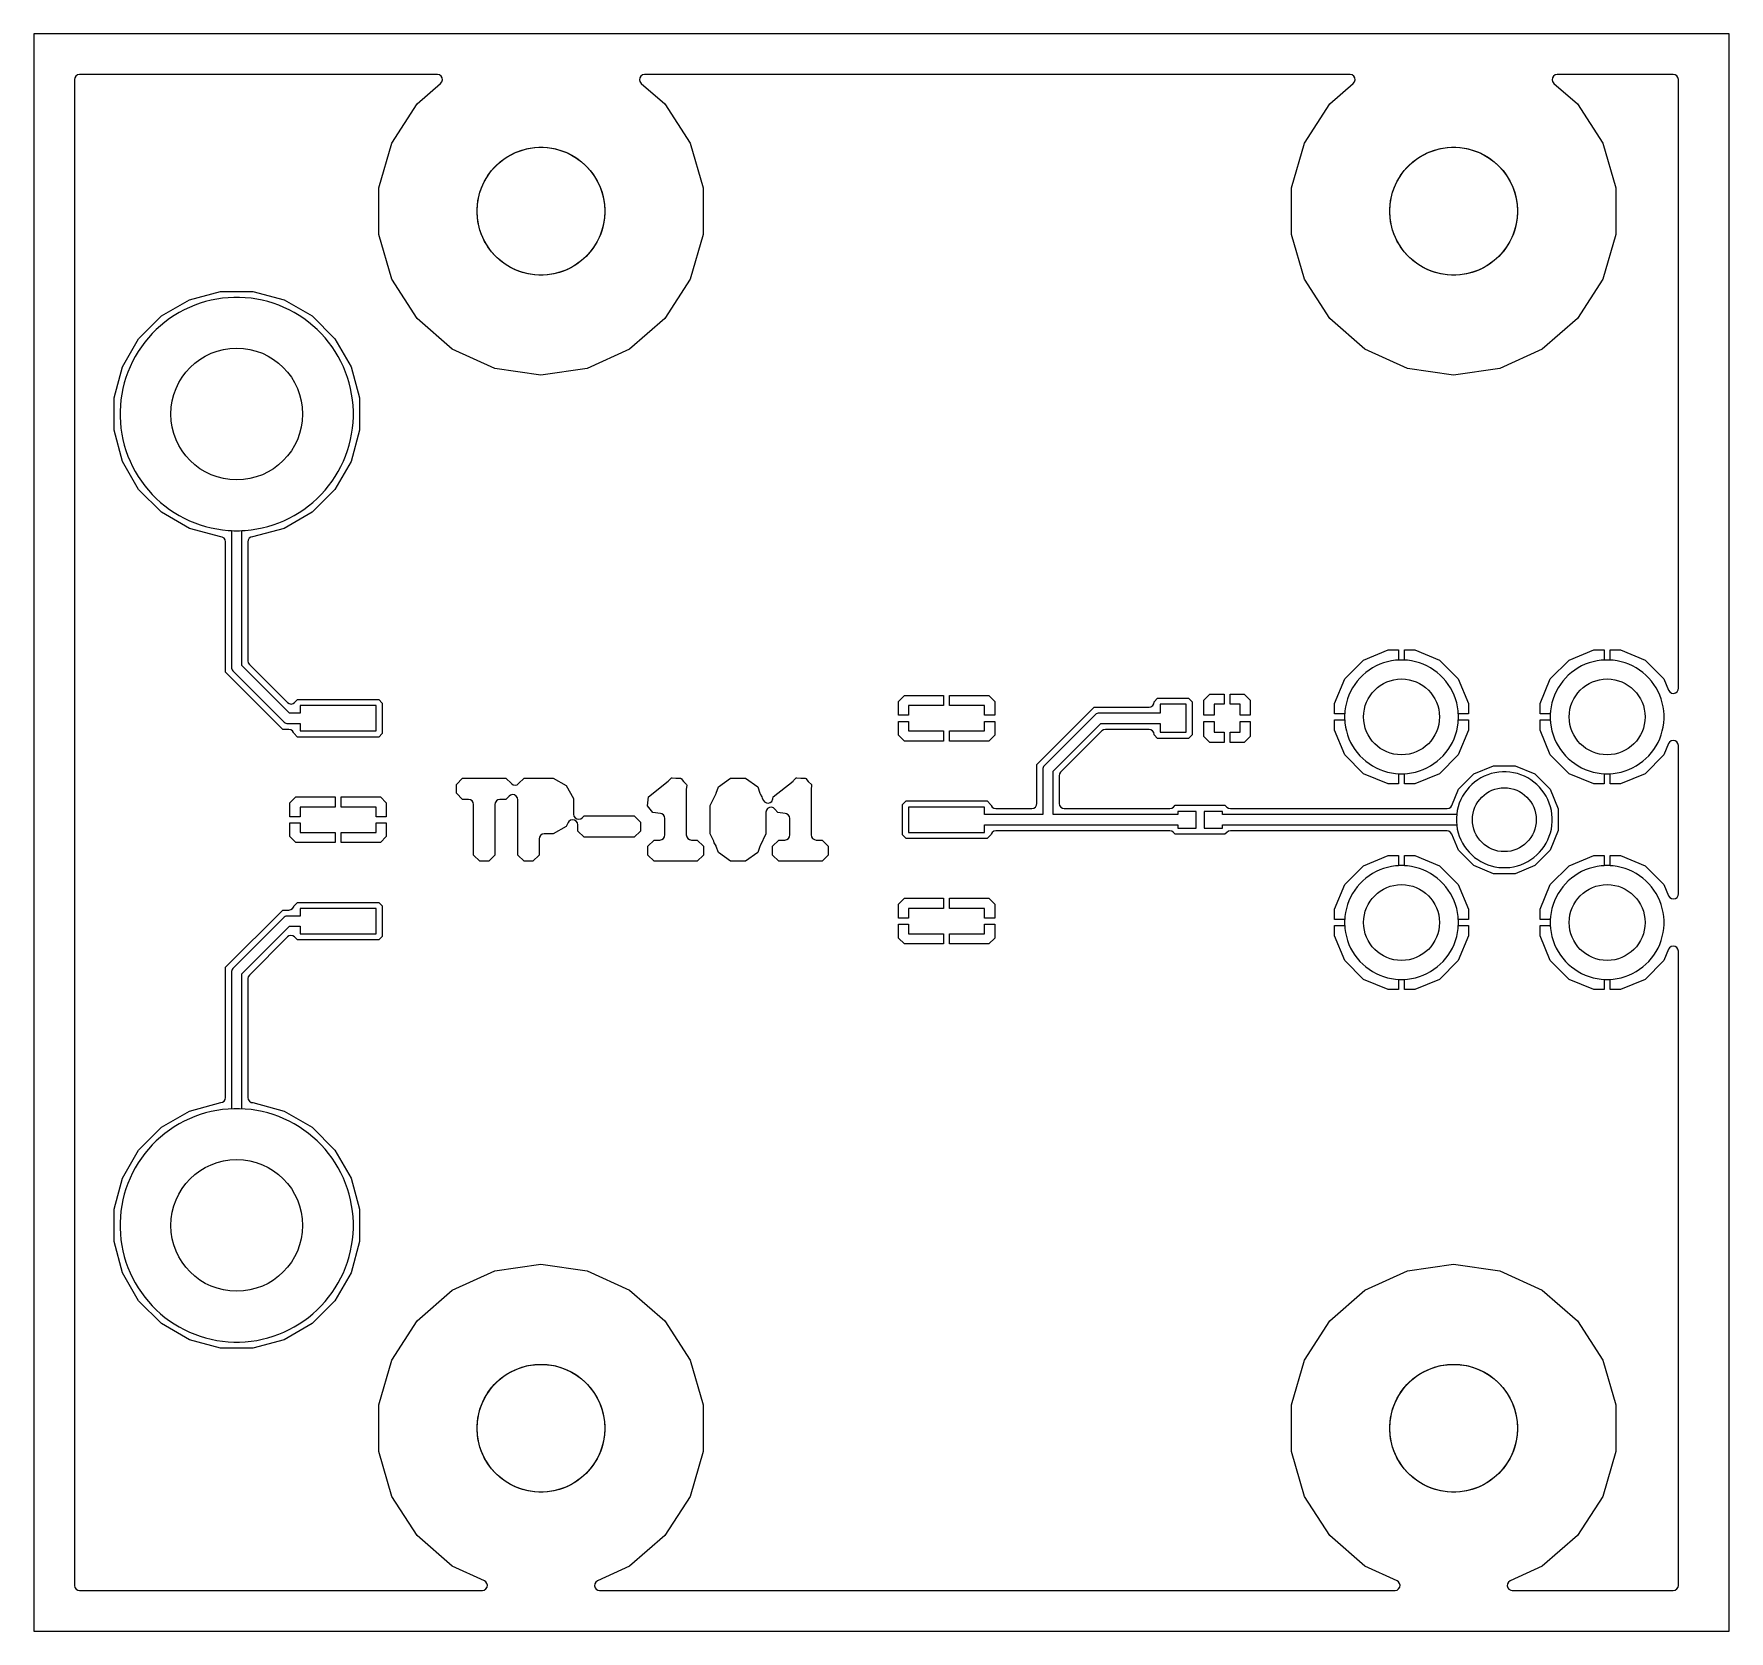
# Model space of a CAD drawing. Header units: millimetres. Extents: x 0 to 42.5, y 0 to 40.
import ezdxf

# ---------------------------------------------------------------- set-up
doc = ezdxf.new("R2010")
doc.units = ezdxf.units.MM

msp = doc.modelspace()

# ---------------------------------------------------------------- linework, layer by layer
at = {"layer": '16_copper'}
for points in [[(5.295, 27.566), (5.438, 27.58), (5.58, 27.601), (5.72, 27.629), (5.859, 27.664), (5.997, 27.706), (6.132, 27.754), (6.264, 27.809), (6.394, 27.87), (6.52, 27.938), (6.643, 28.011), (6.762, 28.091), (6.878, 28.177), (6.988, 28.268), (7.095, 28.364), (7.196, 28.465), (7.292, 28.572), (7.383, 28.682), (7.469, 28.798), (7.549, 28.917), (7.622, 29.04), (7.69, 29.166), (7.751, 29.296), (7.806, 29.428), (7.854, 29.563), (7.896, 29.701), (7.931, 29.84), (7.959, 29.98), (7.98, 30.122), (7.994, 30.265), (8.001, 30.408), (8.001, 30.552), (7.994, 30.695), (7.98, 30.838), (7.959, 30.98), (7.931, 31.12), (7.896, 31.259), (7.854, 31.397), (7.806, 31.532), (7.751, 31.664), (7.69, 31.794), (7.622, 31.92), (7.549, 32.043), (7.469, 32.162), (7.383, 32.278), (7.292, 32.388), (7.196, 32.495), (7.095, 32.596), (6.988, 32.692), (6.878, 32.783), (6.762, 32.869), (6.643, 32.949), (6.52, 33.022), (6.394, 33.09), (6.264, 33.151), (6.132, 33.206), (5.997, 33.254), (5.859, 33.296), (5.72, 33.331), (5.58, 33.359), (5.438, 33.38), (5.295, 33.394), (5.152, 33.401), (5.008, 33.401), (4.865, 33.394), (4.722, 33.38), (4.58, 33.359), (4.44, 33.331), (4.301, 33.296), (4.163, 33.254), (4.028, 33.206), (3.896, 33.151), (3.766, 33.09), (3.64, 33.022), (3.517, 32.949), (3.398, 32.869), (3.282, 32.783), (3.172, 32.692), (3.065, 32.596), (2.964, 32.495), (2.868, 32.388), (2.777, 32.278), (2.691, 32.162), (2.611, 32.043), (2.538, 31.92), (2.47, 31.794), (2.409, 31.664), (2.354, 31.532), (2.306, 31.397), (2.264, 31.259), (2.229, 31.12), (2.201, 30.98), (2.18, 30.838), (2.166, 30.695), (2.159, 30.552), (2.159, 30.408), (2.166, 30.265), (2.18, 30.122), (2.201, 29.98), (2.229, 29.84), (2.264, 29.701), (2.306, 29.563), (2.354, 29.428), (2.409, 29.296), (2.47, 29.166), (2.538, 29.04), (2.611, 28.917), (2.691, 28.798), (2.777, 28.682), (2.868, 28.572), (2.964, 28.465), (3.065, 28.364), (3.172, 28.268), (3.282, 28.177), (3.398, 28.091), (3.517, 28.011), (3.64, 27.938), (3.766, 27.87), (3.896, 27.809), (4.028, 27.754), (4.163, 27.706), (4.301, 27.664), (4.44, 27.629), (4.58, 27.601), (4.722, 27.58), (4.865, 27.566), (5.008, 27.559), (5.152, 27.559)], [(34.407, 21.477), (34.508, 21.492), (34.608, 21.513), (34.705, 21.542), (34.801, 21.578), (34.893, 21.62), (34.983, 21.669), (35.068, 21.724), (35.15, 21.785), (35.227, 21.851), (35.299, 21.923), (35.365, 22), (35.426, 22.082), (35.481, 22.167), (35.53, 22.257), (35.572, 22.349), (35.608, 22.445), (35.637, 22.542), (35.658, 22.642), (35.673, 22.743), (35.68, 22.844), (35.68, 22.946), (35.673, 23.047), (35.658, 23.148), (35.637, 23.248), (35.608, 23.345), (35.572, 23.441), (35.53, 23.533), (35.481, 23.623), (35.426, 23.708), (35.365, 23.79), (35.299, 23.867), (35.227, 23.939), (35.15, 24.005), (35.068, 24.066), (34.983, 24.121), (34.893, 24.17), (34.801, 24.212), (34.705, 24.248), (34.608, 24.277), (34.508, 24.298), (34.407, 24.313), (34.306, 24.32), (34.204, 24.32), (34.103, 24.313), (34.002, 24.298), (33.902, 24.277), (33.805, 24.248), (33.709, 24.212), (33.617, 24.17), (33.527, 24.121), (33.442, 24.066), (33.36, 24.005), (33.283, 23.939), (33.211, 23.867), (33.145, 23.79), (33.084, 23.708), (33.029, 23.623), (32.98, 23.533), (32.938, 23.441), (32.902, 23.345), (32.873, 23.248), (32.852, 23.148), (32.837, 23.047), (32.83, 22.946), (32.83, 22.844), (32.837, 22.743), (32.852, 22.642), (32.873, 22.542), (32.902, 22.445), (32.938, 22.349), (32.98, 22.257), (33.029, 22.167), (33.084, 22.082), (33.145, 22), (33.211, 21.923), (33.283, 21.851), (33.36, 21.785), (33.442, 21.724), (33.527, 21.669), (33.617, 21.62), (33.709, 21.578), (33.805, 21.542), (33.902, 21.513), (34.002, 21.492), (34.103, 21.477), (34.204, 21.47), (34.306, 21.47)], [(39.557, 21.477), (39.658, 21.492), (39.758, 21.513), (39.855, 21.542), (39.951, 21.578), (40.043, 21.62), (40.133, 21.669), (40.218, 21.724), (40.3, 21.785), (40.377, 21.851), (40.449, 21.923), (40.515, 22), (40.576, 22.082), (40.631, 22.167), (40.68, 22.257), (40.722, 22.349), (40.758, 22.445), (40.787, 22.542), (40.808, 22.642), (40.823, 22.743), (40.83, 22.844), (40.83, 22.946), (40.823, 23.047), (40.808, 23.148), (40.787, 23.248), (40.758, 23.345), (40.722, 23.441), (40.68, 23.533), (40.631, 23.623), (40.576, 23.708), (40.515, 23.79), (40.449, 23.867), (40.377, 23.939), (40.3, 24.005), (40.218, 24.066), (40.133, 24.121), (40.043, 24.17), (39.951, 24.212), (39.855, 24.248), (39.758, 24.277), (39.658, 24.298), (39.557, 24.313), (39.456, 24.32), (39.354, 24.32), (39.253, 24.313), (39.152, 24.298), (39.052, 24.277), (38.955, 24.248), (38.859, 24.212), (38.767, 24.17), (38.677, 24.121), (38.592, 24.066), (38.51, 24.005), (38.433, 23.939), (38.361, 23.867), (38.295, 23.79), (38.234, 23.708), (38.179, 23.623), (38.13, 23.533), (38.088, 23.441), (38.052, 23.345), (38.023, 23.248), (38.002, 23.148), (37.987, 23.047), (37.98, 22.946), (37.98, 22.844), (37.987, 22.743), (38.002, 22.642), (38.023, 22.542), (38.052, 22.445), (38.088, 22.349), (38.13, 22.257), (38.179, 22.167), (38.234, 22.082), (38.295, 22), (38.361, 21.923), (38.433, 21.851), (38.51, 21.785), (38.592, 21.724), (38.677, 21.669), (38.767, 21.62), (38.859, 21.578), (38.955, 21.542), (39.052, 21.513), (39.152, 21.492), (39.253, 21.477), (39.354, 21.47), (39.456, 21.47)], [(36.971, 19.127), (37.064, 19.142), (37.156, 19.164), (37.246, 19.193), (37.333, 19.229), (37.417, 19.272), (37.497, 19.321), (37.573, 19.377), (37.645, 19.438), (37.712, 19.505), (37.773, 19.577), (37.829, 19.653), (37.878, 19.733), (37.921, 19.817), (37.957, 19.904), (37.986, 19.994), (38.008, 20.086), (38.023, 20.179), (38.03, 20.273), (38.03, 20.367), (38.023, 20.461), (38.008, 20.554), (37.986, 20.646), (37.957, 20.736), (37.921, 20.823), (37.878, 20.907), (37.829, 20.987), (37.773, 21.063), (37.712, 21.135), (37.645, 21.202), (37.573, 21.263), (37.497, 21.319), (37.417, 21.368), (37.333, 21.411), (37.246, 21.447), (37.156, 21.476), (37.064, 21.498), (36.971, 21.513), (36.877, 21.52), (36.783, 21.52), (36.689, 21.513), (36.596, 21.498), (36.504, 21.476), (36.414, 21.447), (36.327, 21.411), (36.243, 21.368), (36.163, 21.319), (36.087, 21.263), (36.015, 21.202), (35.948, 21.135), (35.887, 21.063), (35.831, 20.987), (35.782, 20.907), (35.739, 20.823), (35.703, 20.736), (35.674, 20.646), (35.652, 20.554), (35.637, 20.461), (35.63, 20.367), (35.63, 20.273), (35.637, 20.179), (35.652, 20.086), (35.674, 19.994), (35.703, 19.904), (35.739, 19.817), (35.782, 19.733), (35.831, 19.653), (35.887, 19.577), (35.948, 19.505), (36.015, 19.438), (36.087, 19.377), (36.163, 19.321), (36.243, 19.272), (36.327, 19.229), (36.414, 19.193), (36.504, 19.164), (36.596, 19.142), (36.689, 19.127), (36.783, 19.12), (36.877, 19.12)], [(34.407, 16.327), (34.508, 16.342), (34.608, 16.363), (34.705, 16.392), (34.801, 16.428), (34.893, 16.47), (34.983, 16.519), (35.068, 16.574), (35.15, 16.635), (35.227, 16.701), (35.299, 16.773), (35.365, 16.85), (35.426, 16.932), (35.481, 17.017), (35.53, 17.107), (35.572, 17.199), (35.608, 17.295), (35.637, 17.392), (35.658, 17.492), (35.673, 17.593), (35.68, 17.694), (35.68, 17.796), (35.673, 17.897), (35.658, 17.998), (35.637, 18.098), (35.608, 18.195), (35.572, 18.291), (35.53, 18.383), (35.481, 18.473), (35.426, 18.558), (35.365, 18.64), (35.299, 18.717), (35.227, 18.789), (35.15, 18.855), (35.068, 18.916), (34.983, 18.971), (34.893, 19.02), (34.801, 19.062), (34.705, 19.098), (34.608, 19.127), (34.508, 19.148), (34.407, 19.163), (34.306, 19.17), (34.204, 19.17), (34.103, 19.163), (34.002, 19.148), (33.902, 19.127), (33.805, 19.098), (33.709, 19.062), (33.617, 19.02), (33.527, 18.971), (33.442, 18.916), (33.36, 18.855), (33.283, 18.789), (33.211, 18.717), (33.145, 18.64), (33.084, 18.558), (33.029, 18.473), (32.98, 18.383), (32.938, 18.291), (32.902, 18.195), (32.873, 18.098), (32.852, 17.998), (32.837, 17.897), (32.83, 17.796), (32.83, 17.694), (32.837, 17.593), (32.852, 17.492), (32.873, 17.392), (32.902, 17.295), (32.938, 17.199), (32.98, 17.107), (33.029, 17.017), (33.084, 16.932), (33.145, 16.85), (33.211, 16.773), (33.283, 16.701), (33.36, 16.635), (33.442, 16.574), (33.527, 16.519), (33.617, 16.47), (33.709, 16.428), (33.805, 16.392), (33.902, 16.363), (34.002, 16.342), (34.103, 16.327), (34.204, 16.32), (34.306, 16.32)], [(39.557, 16.327), (39.658, 16.342), (39.758, 16.363), (39.855, 16.392), (39.951, 16.428), (40.043, 16.47), (40.133, 16.519), (40.218, 16.574), (40.3, 16.635), (40.377, 16.701), (40.449, 16.773), (40.515, 16.85), (40.576, 16.932), (40.631, 17.017), (40.68, 17.107), (40.722, 17.199), (40.758, 17.295), (40.787, 17.392), (40.808, 17.492), (40.823, 17.593), (40.83, 17.694), (40.83, 17.796), (40.823, 17.897), (40.808, 17.998), (40.787, 18.098), (40.758, 18.195), (40.722, 18.291), (40.68, 18.383), (40.631, 18.473), (40.576, 18.558), (40.515, 18.64), (40.449, 18.717), (40.377, 18.789), (40.3, 18.855), (40.218, 18.916), (40.133, 18.971), (40.043, 19.02), (39.951, 19.062), (39.855, 19.098), (39.758, 19.127), (39.658, 19.148), (39.557, 19.163), (39.456, 19.17), (39.354, 19.17), (39.253, 19.163), (39.152, 19.148), (39.052, 19.127), (38.955, 19.098), (38.859, 19.062), (38.767, 19.02), (38.677, 18.971), (38.592, 18.916), (38.51, 18.855), (38.433, 18.789), (38.361, 18.717), (38.295, 18.64), (38.234, 18.558), (38.179, 18.473), (38.13, 18.383), (38.088, 18.291), (38.052, 18.195), (38.023, 18.098), (38.002, 17.998), (37.987, 17.897), (37.98, 17.796), (37.98, 17.694), (37.987, 17.593), (38.002, 17.492), (38.023, 17.392), (38.052, 17.295), (38.088, 17.199), (38.13, 17.107), (38.179, 17.017), (38.234, 16.932), (38.295, 16.85), (38.361, 16.773), (38.433, 16.701), (38.51, 16.635), (38.592, 16.574), (38.677, 16.519), (38.767, 16.47), (38.859, 16.428), (38.955, 16.392), (39.052, 16.363), (39.152, 16.342), (39.253, 16.327), (39.354, 16.32), (39.456, 16.32)], [(5.295, 7.246), (5.438, 7.26), (5.58, 7.281), (5.72, 7.309), (5.859, 7.344), (5.997, 7.386), (6.132, 7.434), (6.264, 7.489), (6.394, 7.55), (6.52, 7.618), (6.643, 7.691), (6.762, 7.771), (6.878, 7.857), (6.988, 7.948), (7.095, 8.044), (7.196, 8.145), (7.292, 8.252), (7.383, 8.362), (7.469, 8.478), (7.549, 8.597), (7.622, 8.72), (7.69, 8.846), (7.751, 8.976), (7.806, 9.108), (7.854, 9.243), (7.896, 9.381), (7.931, 9.52), (7.959, 9.66), (7.98, 9.802), (7.994, 9.945), (8.001, 10.088), (8.001, 10.232), (7.994, 10.375), (7.98, 10.518), (7.959, 10.66), (7.931, 10.8), (7.896, 10.939), (7.854, 11.077), (7.806, 11.212), (7.751, 11.344), (7.69, 11.474), (7.622, 11.6), (7.549, 11.723), (7.469, 11.842), (7.383, 11.958), (7.292, 12.068), (7.196, 12.175), (7.095, 12.276), (6.988, 12.372), (6.878, 12.463), (6.762, 12.549), (6.643, 12.629), (6.52, 12.702), (6.394, 12.77), (6.264, 12.831), (6.132, 12.886), (5.997, 12.934), (5.859, 12.976), (5.72, 13.011), (5.58, 13.039), (5.438, 13.06), (5.295, 13.074), (5.152, 13.081), (5.008, 13.081), (4.865, 13.074), (4.722, 13.06), (4.58, 13.039), (4.44, 13.011), (4.301, 12.976), (4.163, 12.934), (4.028, 12.886), (3.896, 12.831), (3.766, 12.77), (3.64, 12.702), (3.517, 12.629), (3.398, 12.549), (3.282, 12.463), (3.172, 12.372), (3.065, 12.276), (2.964, 12.175), (2.868, 12.068), (2.777, 11.958), (2.691, 11.842), (2.611, 11.723), (2.538, 11.6), (2.47, 11.474), (2.409, 11.344), (2.354, 11.212), (2.306, 11.077), (2.264, 10.939), (2.229, 10.8), (2.201, 10.66), (2.18, 10.518), (2.166, 10.375), (2.159, 10.232), (2.159, 10.088), (2.166, 9.945), (2.18, 9.802), (2.201, 9.66), (2.229, 9.52), (2.264, 9.381), (2.306, 9.243), (2.354, 9.108), (2.409, 8.976), (2.47, 8.846), (2.538, 8.72), (2.611, 8.597), (2.691, 8.478), (2.777, 8.362), (2.868, 8.252), (2.964, 8.145), (3.065, 8.044), (3.172, 7.948), (3.282, 7.857), (3.398, 7.771), (3.517, 7.691), (3.64, 7.618), (3.766, 7.55), (3.896, 7.489), (4.028, 7.434), (4.163, 7.386), (4.301, 7.344), (4.44, 7.309), (4.58, 7.281), (4.722, 7.26), (4.865, 7.246), (5.008, 7.239), (5.152, 7.239)]]:
    msp.add_lwpolyline(points, close=True, dxfattribs=at)
at = {"layer": '1_copper'}
for points in [[(11.282, 1.026), (11.323, 1.055), (11.351, 1.097), (11.359, 1.147), (11.347, 1.196), (11.318, 1.237), (11.285, 1.259), (10.48, 1.626), (9.597, 2.391), (8.965, 3.374), (8.636, 4.496), (8.636, 5.664), (8.965, 6.786), (9.597, 7.769), (10.48, 8.534), (11.543, 9.019), (12.7, 9.186), (13.857, 9.019), (14.92, 8.534), (15.803, 7.769), (16.435, 6.786), (16.764, 5.664), (16.764, 4.496), (16.435, 3.374), (15.803, 2.391), (14.92, 1.626), (14.115, 1.259), (14.074, 1.229), (14.048, 1.185), (14.041, 1.135), (14.054, 1.087), (14.085, 1.047), (14.129, 1.022), (14.168, 1.016), (34.092, 1.016), (34.142, 1.026), (34.183, 1.055), (34.211, 1.097), (34.219, 1.147), (34.207, 1.196), (34.178, 1.237), (34.145, 1.259), (33.34, 1.626), (32.457, 2.391), (31.825, 3.374), (31.496, 4.496), (31.496, 5.664), (31.825, 6.786), (32.457, 7.769), (33.34, 8.534), (34.403, 9.019), (35.56, 9.186), (36.717, 9.019), (37.78, 8.534), (38.663, 7.769), (39.295, 6.786), (39.624, 5.664), (39.624, 4.496), (39.295, 3.374), (38.663, 2.391), (37.78, 1.626), (36.975, 1.259), (36.934, 1.229), (36.908, 1.185), (36.901, 1.135), (36.914, 1.087), (36.945, 1.047), (36.989, 1.022), (37.028, 1.016), (41.063, 1.016), (41.113, 1.026), (41.154, 1.055), (41.181, 1.097), (41.19, 1.143), (41.19, 17.028), (41.18, 17.078), (41.151, 17.12), (41.109, 17.147), (41.059, 17.155), (41.01, 17.144), (40.969, 17.114), (40.946, 17.077), (40.828, 16.794), (40.356, 16.322), (39.739, 16.066), (39.481, 16.066), (39.481, 16.322), (39.557, 16.327), (39.658, 16.342), (39.758, 16.363), (39.855, 16.392), (39.951, 16.428), (40.043, 16.47), (40.133, 16.519), (40.218, 16.574), (40.3, 16.635), (40.377, 16.701), (40.449, 16.773), (40.515, 16.85), (40.576, 16.932), (40.631, 17.017), (40.68, 17.107), (40.722, 17.199), (40.758, 17.295), (40.787, 17.392), (40.808, 17.492), (40.823, 17.593), (40.83, 17.694), (40.83, 17.796), (40.823, 17.897), (40.808, 17.998), (40.787, 18.098), (40.758, 18.195), (40.722, 18.291), (40.68, 18.383), (40.631, 18.473), (40.576, 18.558), (40.515, 18.64), (40.449, 18.717), (40.377, 18.789), (40.3, 18.855), (40.218, 18.916), (40.133, 18.971), (40.043, 19.02), (39.951, 19.062), (39.855, 19.098), (39.758, 19.127), (39.658, 19.148), (39.557, 19.163), (39.481, 19.168), (39.481, 19.424), (39.739, 19.424), (40.356, 19.168), (40.828, 18.696), (40.946, 18.413), (40.974, 18.371), (41.016, 18.343), (41.066, 18.335), (41.115, 18.346), (41.156, 18.375), (41.183, 18.419), (41.19, 18.462), (41.19, 22.178), (41.18, 22.228), (41.151, 22.27), (41.109, 22.297), (41.059, 22.305), (41.01, 22.294), (40.969, 22.264), (40.946, 22.227), (40.828, 21.944), (40.356, 21.472), (39.739, 21.216), (39.481, 21.216), (39.481, 21.472), (39.557, 21.477), (39.658, 21.492), (39.758, 21.513), (39.855, 21.542), (39.951, 21.578), (40.043, 21.62), (40.133, 21.669), (40.218, 21.724), (40.3, 21.785), (40.377, 21.851), (40.449, 21.923), (40.515, 22), (40.576, 22.082), (40.631, 22.167), (40.68, 22.257), (40.722, 22.349), (40.758, 22.445), (40.787, 22.542), (40.808, 22.642), (40.823, 22.743), (40.83, 22.844), (40.83, 22.946), (40.823, 23.047), (40.808, 23.148), (40.787, 23.248), (40.758, 23.345), (40.722, 23.441), (40.68, 23.533), (40.631, 23.623), (40.576, 23.708), (40.515, 23.79), (40.449, 23.867), (40.377, 23.939), (40.3, 24.005), (40.218, 24.066), (40.133, 24.121), (40.043, 24.17), (39.951, 24.212), (39.855, 24.248), (39.758, 24.277), (39.658, 24.298), (39.557, 24.313), (39.481, 24.318), (39.481, 24.574), (39.739, 24.574), (40.356, 24.318), (40.828, 23.846), (40.946, 23.563), (40.974, 23.521), (41.016, 23.493), (41.066, 23.485), (41.115, 23.496), (41.156, 23.525), (41.183, 23.569), (41.19, 23.612), (41.19, 38.857), (41.18, 38.907), (41.151, 38.948), (41.109, 38.975), (41.063, 38.984), (38.155, 38.984), (38.105, 38.974), (38.064, 38.945), (38.036, 38.903), (38.028, 38.853), (38.04, 38.804), (38.072, 38.761), (38.663, 38.249), (39.295, 37.266), (39.624, 36.144), (39.624, 34.976), (39.295, 33.854), (38.663, 32.871), (37.78, 32.106), (36.717, 31.621), (35.56, 31.454), (34.403, 31.621), (33.34, 32.106), (32.457, 32.871), (31.825, 33.854), (31.496, 34.976), (31.496, 36.144), (31.825, 37.266), (32.457, 38.249), (33.048, 38.761), (33.079, 38.801), (33.092, 38.85), (33.085, 38.9), (33.058, 38.943), (33.017, 38.973), (32.965, 38.984), (15.295, 38.984), (15.245, 38.974), (15.204, 38.945), (15.176, 38.903), (15.168, 38.853), (15.18, 38.804), (15.212, 38.761), (15.803, 38.249), (16.435, 37.266), (16.764, 36.144), (16.764, 34.976), (16.435, 33.854), (15.803, 32.871), (14.92, 32.106), (13.857, 31.621), (12.7, 31.454), (11.543, 31.621), (10.48, 32.106), (9.597, 32.871), (8.965, 33.854), (8.636, 34.976), (8.636, 36.144), (8.965, 37.266), (9.597, 38.249), (10.188, 38.761), (10.219, 38.801), (10.232, 38.85), (10.225, 38.9), (10.198, 38.943), (10.157, 38.973), (10.105, 38.984), (1.143, 38.984), (1.093, 38.974), (1.052, 38.945), (1.025, 38.903), (1.016, 38.857), (1.016, 1.143), (1.026, 1.093), (1.055, 1.052), (1.097, 1.025), (1.143, 1.016), (11.232, 1.016)], [(6.604, 22.39), (6.509, 22.486), (6.505, 22.503), (6.476, 22.545), (6.434, 22.572), (6.388, 22.581), (6.234, 22.581), (4.801, 24.014), (4.801, 27.28), (4.791, 27.329), (4.762, 27.371), (4.719, 27.398), (4.679, 27.406), (3.894, 27.616), (3.193, 28.021), (2.621, 28.593), (2.216, 29.294), (2.007, 30.075), (2.007, 30.885), (2.216, 31.666), (2.621, 32.367), (3.193, 32.939), (3.894, 33.344), (4.675, 33.553), (5.485, 33.553), (6.266, 33.344), (6.967, 32.939), (7.539, 32.367), (7.944, 31.666), (8.153, 30.885), (8.153, 30.075), (7.944, 29.294), (7.539, 28.593), (6.967, 28.021), (6.266, 27.616), (5.479, 27.405), (5.437, 27.397), (5.395, 27.368), (5.368, 27.325), (5.359, 27.28), (5.359, 24.298), (5.369, 24.249), (5.397, 24.209), (6.35, 23.255), (6.392, 23.227), (6.442, 23.218), (6.491, 23.229), (6.53, 23.255), (6.604, 23.33), (8.636, 23.33), (8.725, 23.241), (8.725, 22.479), (8.636, 22.39)], [(6.29, 22.747), (6.313, 22.738), (6.337, 22.733), (6.668, 22.733), (6.668, 22.543), (8.572, 22.543), (8.572, 23.178), (6.668, 23.178), (6.668, 22.987), (6.403, 22.987), (5.207, 24.183), (5.207, 27.562), (5.295, 27.566), (5.438, 27.58), (5.58, 27.601), (5.72, 27.629), (5.859, 27.664), (5.997, 27.706), (6.132, 27.754), (6.264, 27.809), (6.394, 27.87), (6.52, 27.938), (6.643, 28.011), (6.762, 28.091), (6.878, 28.177), (6.988, 28.268), (7.095, 28.364), (7.196, 28.465), (7.292, 28.572), (7.383, 28.682), (7.469, 28.798), (7.549, 28.917), (7.622, 29.04), (7.69, 29.166), (7.751, 29.296), (7.806, 29.428), (7.854, 29.563), (7.896, 29.701), (7.931, 29.84), (7.959, 29.98), (7.98, 30.122), (7.994, 30.265), (8.001, 30.408), (8.001, 30.552), (7.994, 30.695), (7.98, 30.838), (7.959, 30.98), (7.931, 31.12), (7.896, 31.259), (7.854, 31.397), (7.806, 31.532), (7.751, 31.664), (7.69, 31.794), (7.622, 31.92), (7.549, 32.043), (7.469, 32.162), (7.383, 32.278), (7.292, 32.388), (7.196, 32.495), (7.095, 32.596), (6.988, 32.692), (6.878, 32.783), (6.762, 32.869), (6.643, 32.949), (6.52, 33.022), (6.394, 33.09), (6.264, 33.151), (6.132, 33.206), (5.997, 33.254), (5.859, 33.296), (5.72, 33.331), (5.58, 33.359), (5.438, 33.38), (5.295, 33.394), (5.152, 33.401), (5.008, 33.401), (4.865, 33.394), (4.722, 33.38), (4.58, 33.359), (4.44, 33.331), (4.301, 33.296), (4.163, 33.254), (4.028, 33.206), (3.896, 33.151), (3.766, 33.09), (3.64, 33.022), (3.517, 32.949), (3.398, 32.869), (3.282, 32.783), (3.172, 32.692), (3.065, 32.596), (2.964, 32.495), (2.868, 32.388), (2.777, 32.278), (2.691, 32.162), (2.611, 32.043), (2.538, 31.92), (2.47, 31.794), (2.409, 31.664), (2.354, 31.532), (2.306, 31.397), (2.264, 31.259), (2.229, 31.12), (2.201, 30.98), (2.18, 30.838), (2.166, 30.695), (2.159, 30.552), (2.159, 30.408), (2.166, 30.265), (2.18, 30.122), (2.201, 29.98), (2.229, 29.84), (2.264, 29.701), (2.306, 29.563), (2.354, 29.428), (2.409, 29.296), (2.47, 29.166), (2.538, 29.04), (2.611, 28.917), (2.691, 28.798), (2.777, 28.682), (2.868, 28.572), (2.964, 28.465), (3.065, 28.364), (3.172, 28.268), (3.282, 28.177), (3.398, 28.091), (3.517, 28.011), (3.64, 27.938), (3.766, 27.87), (3.896, 27.809), (4.028, 27.754), (4.163, 27.706), (4.301, 27.664), (4.44, 27.629), (4.58, 27.601), (4.722, 27.58), (4.865, 27.566), (4.953, 27.562), (4.953, 24.117), (4.958, 24.093), (4.967, 24.07), (4.981, 24.049), (6.269, 22.761)], [(32.576, 22.971), (32.576, 23.229), (32.832, 23.846), (33.304, 24.318), (33.921, 24.574), (34.179, 24.574), (34.179, 24.318), (34.103, 24.313), (34.002, 24.298), (33.902, 24.277), (33.805, 24.248), (33.709, 24.212), (33.617, 24.17), (33.527, 24.121), (33.442, 24.066), (33.36, 24.005), (33.283, 23.939), (33.211, 23.867), (33.145, 23.79), (33.084, 23.708), (33.029, 23.623), (32.98, 23.533), (32.938, 23.441), (32.902, 23.345), (32.873, 23.248), (32.852, 23.148), (32.837, 23.047), (32.832, 22.971)], [(35.678, 22.971), (35.673, 23.047), (35.658, 23.148), (35.637, 23.248), (35.608, 23.345), (35.572, 23.441), (35.53, 23.533), (35.481, 23.623), (35.426, 23.708), (35.365, 23.79), (35.299, 23.867), (35.227, 23.939), (35.15, 24.005), (35.068, 24.066), (34.983, 24.121), (34.893, 24.17), (34.801, 24.212), (34.705, 24.248), (34.608, 24.277), (34.508, 24.298), (34.407, 24.313), (34.331, 24.318), (34.331, 24.574), (34.589, 24.574), (35.206, 24.318), (35.678, 23.846), (35.934, 23.229), (35.934, 22.971)], [(37.726, 22.971), (37.726, 23.229), (37.982, 23.846), (38.454, 24.318), (39.071, 24.574), (39.329, 24.574), (39.329, 24.318), (39.253, 24.313), (39.152, 24.298), (39.052, 24.277), (38.955, 24.248), (38.859, 24.212), (38.767, 24.17), (38.677, 24.121), (38.592, 24.066), (38.51, 24.005), (38.433, 23.939), (38.361, 23.867), (38.295, 23.79), (38.234, 23.708), (38.179, 23.623), (38.13, 23.533), (38.088, 23.441), (38.052, 23.345), (38.023, 23.248), (38.002, 23.148), (37.987, 23.047), (37.982, 22.971)], [(21.654, 22.936), (21.654, 23.283), (21.802, 23.431), (22.784, 23.431), (22.784, 23.178), (21.908, 23.178), (21.908, 22.936)], [(36.561, 18.968), (36.064, 19.173), (35.683, 19.554), (35.514, 19.962), (35.486, 20.004), (35.444, 20.032), (35.397, 20.041), (29.969, 20.041), (29.919, 20.031), (29.879, 20.003), (29.833, 19.958), (28.587, 19.958), (28.541, 20.003), (28.499, 20.031), (28.451, 20.041), (24.092, 20.041), (24.042, 20.031), (24.001, 20.002), (23.973, 19.959), (23.971, 19.945), (23.876, 19.85), (21.844, 19.85), (21.755, 19.939), (21.755, 20.701), (21.844, 20.79), (23.876, 20.79), (23.971, 20.694), (23.975, 20.677), (24.004, 20.635), (24.046, 20.608), (24.092, 20.599), (24.994, 20.599), (25.043, 20.609), (25.085, 20.638), (25.112, 20.681), (25.121, 20.726), (25.121, 21.706), (26.554, 23.139), (27.931, 23.139), (27.98, 23.149), (28.022, 23.178), (28.049, 23.221), (28.058, 23.266), (28.058, 23.273), (28.147, 23.362), (28.923, 23.362), (29.012, 23.273), (29.012, 22.447), (28.923, 22.358), (28.147, 22.358), (28.058, 22.447), (28.058, 22.454), (28.048, 22.503), (28.019, 22.545), (27.976, 22.572), (27.931, 22.581), (26.838, 22.581), (26.789, 22.571), (26.749, 22.543), (25.717, 21.511), (25.689, 21.469), (25.679, 21.422), (25.679, 20.726), (25.689, 20.677), (25.718, 20.635), (25.761, 20.608), (25.806, 20.599), (28.451, 20.599), (28.501, 20.609), (28.541, 20.637), (28.587, 20.682), (29.833, 20.682), (29.879, 20.637), (29.921, 20.609), (29.969, 20.599), (35.397, 20.599), (35.447, 20.609), (35.488, 20.638), (35.514, 20.678), (35.683, 21.086), (36.064, 21.467), (36.561, 21.672), (37.099, 21.672), (37.596, 21.467), (37.977, 21.086), (38.182, 20.589), (38.182, 20.051), (37.977, 19.554), (37.596, 19.173), (37.099, 18.968)], [(23.812, 22.936), (23.812, 23.178), (22.936, 23.178), (22.936, 23.431), (23.918, 23.431), (24.067, 23.283), (24.067, 22.936)], [(29.306, 22.936), (29.306, 23.315), (29.455, 23.464), (29.809, 23.464), (29.809, 23.21), (29.56, 23.21), (29.56, 22.936)], [(30.21, 22.936), (30.21, 23.21), (29.961, 23.21), (29.961, 23.464), (30.315, 23.464), (30.464, 23.315), (30.464, 22.936)], [(28.65, 20.11), (29.11, 20.11), (29.11, 20.53), (28.65, 20.53), (28.65, 20.447), (25.527, 20.447), (25.527, 21.537), (26.723, 22.733), (28.21, 22.733), (28.21, 22.51), (28.86, 22.51), (28.86, 23.21), (28.21, 23.21), (28.21, 22.987), (26.657, 22.987), (26.633, 22.982), (26.61, 22.973), (26.589, 22.959), (25.301, 21.671), (25.287, 21.65), (25.278, 21.627), (25.273, 21.603), (25.273, 20.447), (23.812, 20.447), (23.812, 20.637), (21.908, 20.637), (21.908, 20.003), (23.812, 20.003), (23.812, 20.193), (28.65, 20.193)], [(21.802, 22.289), (21.654, 22.437), (21.654, 22.784), (21.908, 22.784), (21.908, 22.543), (22.784, 22.543), (22.784, 22.289)], [(22.936, 22.289), (22.936, 22.543), (23.812, 22.543), (23.812, 22.784), (24.067, 22.784), (24.067, 22.437), (23.918, 22.289)], [(29.455, 22.256), (29.306, 22.405), (29.306, 22.784), (29.56, 22.784), (29.56, 22.51), (29.809, 22.51), (29.809, 22.256)], [(29.961, 22.256), (29.961, 22.51), (30.21, 22.51), (30.21, 22.784), (30.464, 22.784), (30.464, 22.405), (30.315, 22.256)], [(33.921, 21.216), (33.304, 21.472), (32.832, 21.944), (32.576, 22.561), (32.576, 22.819), (32.832, 22.819), (32.837, 22.743), (32.852, 22.642), (32.873, 22.542), (32.902, 22.445), (32.938, 22.349), (32.98, 22.257), (33.029, 22.167), (33.084, 22.082), (33.145, 22), (33.211, 21.923), (33.283, 21.851), (33.36, 21.785), (33.442, 21.724), (33.527, 21.669), (33.617, 21.62), (33.709, 21.578), (33.805, 21.542), (33.902, 21.513), (34.002, 21.492), (34.103, 21.477), (34.179, 21.472), (34.179, 21.216)], [(34.331, 21.216), (34.331, 21.472), (34.407, 21.477), (34.508, 21.492), (34.608, 21.513), (34.705, 21.542), (34.801, 21.578), (34.893, 21.62), (34.983, 21.669), (35.068, 21.724), (35.15, 21.785), (35.227, 21.851), (35.299, 21.923), (35.365, 22), (35.426, 22.082), (35.481, 22.167), (35.53, 22.257), (35.572, 22.349), (35.608, 22.445), (35.637, 22.542), (35.658, 22.642), (35.673, 22.743), (35.678, 22.819), (35.934, 22.819), (35.934, 22.561), (35.678, 21.944), (35.206, 21.472), (34.589, 21.216)], [(39.071, 21.216), (38.454, 21.472), (37.982, 21.944), (37.726, 22.561), (37.726, 22.819), (37.982, 22.819), (37.987, 22.743), (38.002, 22.642), (38.023, 22.542), (38.052, 22.445), (38.088, 22.349), (38.13, 22.257), (38.179, 22.167), (38.234, 22.082), (38.295, 22), (38.361, 21.923), (38.433, 21.851), (38.51, 21.785), (38.592, 21.724), (38.677, 21.669), (38.767, 21.62), (38.859, 21.578), (38.955, 21.542), (39.052, 21.513), (39.152, 21.492), (39.253, 21.477), (39.329, 21.472), (39.329, 21.216)], [(11.17, 19.279), (11.013, 19.435), (11.013, 20.701), (11.003, 20.751), (10.975, 20.792), (10.932, 20.819), (10.886, 20.828), (10.739, 20.828), (10.583, 20.984), (10.583, 21.205), (10.739, 21.361), (11.821, 21.361), (11.96, 21.223), (12.002, 21.195), (12.051, 21.186), (12.101, 21.196), (12.139, 21.223), (12.278, 21.361), (13.005, 21.361), (13.329, 21.175), (13.516, 20.851), (13.516, 20.457), (13.526, 20.408), (13.554, 20.366), (13.597, 20.339), (13.647, 20.331), (13.696, 20.342), (13.733, 20.368), (13.779, 20.415), (15.033, 20.415), (15.19, 20.258), (15.19, 20.037), (15.033, 19.881), (13.779, 19.881), (13.623, 20.037), (13.623, 20.19), (13.613, 20.239), (13.585, 20.281), (13.542, 20.308), (13.492, 20.317), (13.443, 20.305), (13.402, 20.275), (13.386, 20.253), (13.329, 20.154), (13.005, 19.967), (12.782, 19.967), (12.732, 19.957), (12.691, 19.929), (12.663, 19.886), (12.655, 19.84), (12.655, 19.435), (12.499, 19.279), (12.278, 19.279), (12.122, 19.435), (12.122, 20.822), (12.111, 20.872), (12.083, 20.913), (12.04, 20.94), (11.99, 20.949), (11.941, 20.937), (11.905, 20.912), (11.821, 20.828), (11.674, 20.828), (11.624, 20.818), (11.583, 20.789), (11.555, 20.747), (11.547, 20.701), (11.547, 19.435), (11.391, 19.279)], [(15.533, 19.279), (15.377, 19.435), (15.377, 19.656), (15.533, 19.812), (15.68, 19.812), (15.73, 19.822), (15.771, 19.851), (15.798, 19.893), (15.807, 19.939), (15.807, 20.35), (15.797, 20.4), (15.768, 20.441), (15.726, 20.469), (15.694, 20.476), (15.504, 20.498), (15.366, 20.67), (15.39, 20.89), (15.89, 21.289), (15.901, 21.299), (15.97, 21.368), (15.985, 21.371), (15.987, 21.373), (16.081, 21.362), (16.095, 21.361), (16.194, 21.361), (16.207, 21.353), (16.209, 21.352), (16.268, 21.278), (16.278, 21.268), (16.347, 21.198), (16.35, 21.183), (16.352, 21.181), (16.341, 21.087), (16.34, 21.073), (16.34, 19.939), (16.35, 19.889), (16.379, 19.848), (16.422, 19.821), (16.467, 19.812), (16.615, 19.812), (16.771, 19.656), (16.771, 19.435), (16.615, 19.279)], [(17.449, 19.279), (17.144, 19.497), (17.091, 19.651), (17.085, 19.666), (17.059, 19.719), (17.04, 19.743), (17.029, 19.781), (16.94, 19.964), (16.94, 20.676), (17.085, 20.974), (17.091, 20.989), (17.144, 21.143), (17.449, 21.361), (17.824, 21.361), (18.13, 21.143), (18.182, 20.989), (18.188, 20.975), (18.215, 20.921), (18.234, 20.897), (18.245, 20.859), (18.271, 20.804), (18.302, 20.764), (18.346, 20.739), (18.396, 20.733), (18.445, 20.748), (18.484, 20.78), (18.512, 20.846), (18.517, 20.89), (19.016, 21.289), (19.027, 21.299), (19.096, 21.368), (19.111, 21.371), (19.113, 21.373), (19.208, 21.362), (19.222, 21.361), (19.32, 21.361), (19.333, 21.353), (19.335, 21.352), (19.395, 21.278), (19.404, 21.268), (19.474, 21.198), (19.477, 21.183), (19.478, 21.181), (19.467, 21.087), (19.467, 21.073), (19.467, 19.939), (19.477, 19.889), (19.505, 19.848), (19.548, 19.821), (19.594, 19.812), (19.741, 19.812), (19.897, 19.656), (19.897, 19.435), (19.741, 19.279), (18.659, 19.279), (18.503, 19.435), (18.503, 19.656), (18.659, 19.812), (18.806, 19.812), (18.856, 19.822), (18.897, 19.851), (18.925, 19.893), (18.933, 19.939), (18.933, 20.35), (18.923, 20.4), (18.895, 20.441), (18.852, 20.469), (18.82, 20.476), (18.63, 20.498), (18.56, 20.585), (18.521, 20.618), (18.473, 20.632), (18.423, 20.627), (18.378, 20.603), (18.347, 20.563), (18.334, 20.506), (18.334, 19.964), (18.188, 19.665), (18.182, 19.651), (18.13, 19.497), (17.824, 19.279)], [(36.971, 19.127), (37.064, 19.142), (37.156, 19.164), (37.246, 19.193), (37.333, 19.229), (37.417, 19.272), (37.497, 19.321), (37.573, 19.377), (37.645, 19.438), (37.712, 19.505), (37.773, 19.577), (37.829, 19.653), (37.878, 19.733), (37.921, 19.817), (37.957, 19.904), (37.986, 19.994), (38.008, 20.086), (38.023, 20.179), (38.03, 20.273), (38.03, 20.367), (38.023, 20.461), (38.008, 20.554), (37.986, 20.646), (37.957, 20.736), (37.921, 20.823), (37.878, 20.907), (37.829, 20.987), (37.773, 21.063), (37.712, 21.135), (37.645, 21.202), (37.573, 21.263), (37.497, 21.319), (37.417, 21.368), (37.333, 21.411), (37.246, 21.447), (37.156, 21.476), (37.064, 21.498), (36.971, 21.513), (36.877, 21.52), (36.783, 21.52), (36.689, 21.513), (36.596, 21.498), (36.504, 21.476), (36.414, 21.447), (36.327, 21.411), (36.243, 21.368), (36.163, 21.319), (36.087, 21.263), (36.015, 21.202), (35.948, 21.135), (35.887, 21.063), (35.831, 20.987), (35.782, 20.907), (35.739, 20.823), (35.703, 20.736), (35.674, 20.646), (35.652, 20.554), (35.637, 20.461), (35.636, 20.447), (29.77, 20.447), (29.77, 20.53), (29.31, 20.53), (29.31, 20.11), (29.77, 20.11), (29.77, 20.193), (35.636, 20.193), (35.637, 20.179), (35.652, 20.086), (35.674, 19.994), (35.703, 19.904), (35.739, 19.817), (35.782, 19.733), (35.831, 19.653), (35.887, 19.577), (35.948, 19.505), (36.015, 19.438), (36.087, 19.377), (36.163, 19.321), (36.243, 19.272), (36.327, 19.229), (36.414, 19.193), (36.504, 19.164), (36.596, 19.142), (36.689, 19.127), (36.783, 19.12), (36.877, 19.12)], [(6.413, 20.396), (6.413, 20.743), (6.562, 20.892), (7.544, 20.892), (7.544, 20.637), (6.668, 20.637), (6.668, 20.396)], [(8.572, 20.396), (8.572, 20.637), (7.696, 20.637), (7.696, 20.892), (8.678, 20.892), (8.827, 20.743), (8.827, 20.396)], [(6.562, 19.748), (6.413, 19.897), (6.413, 20.244), (6.668, 20.244), (6.668, 20.003), (7.544, 20.003), (7.544, 19.748)], [(7.696, 19.748), (7.696, 20.003), (8.572, 20.003), (8.572, 20.244), (8.827, 20.244), (8.827, 19.897), (8.678, 19.748)], [(32.576, 17.821), (32.576, 18.079), (32.832, 18.696), (33.304, 19.168), (33.921, 19.424), (34.179, 19.424), (34.179, 19.168), (34.103, 19.163), (34.002, 19.148), (33.902, 19.127), (33.805, 19.098), (33.709, 19.062), (33.617, 19.02), (33.527, 18.971), (33.442, 18.916), (33.36, 18.855), (33.283, 18.789), (33.211, 18.717), (33.145, 18.64), (33.084, 18.558), (33.029, 18.473), (32.98, 18.383), (32.938, 18.291), (32.902, 18.195), (32.873, 18.098), (32.852, 17.998), (32.837, 17.897), (32.832, 17.821)], [(35.678, 17.821), (35.673, 17.897), (35.658, 17.998), (35.637, 18.098), (35.608, 18.195), (35.572, 18.291), (35.53, 18.383), (35.481, 18.473), (35.426, 18.558), (35.365, 18.64), (35.299, 18.717), (35.227, 18.789), (35.15, 18.855), (35.068, 18.916), (34.983, 18.971), (34.893, 19.02), (34.801, 19.062), (34.705, 19.098), (34.608, 19.127), (34.508, 19.148), (34.407, 19.163), (34.331, 19.168), (34.331, 19.424), (34.589, 19.424), (35.206, 19.168), (35.678, 18.696), (35.934, 18.079), (35.934, 17.821)], [(37.726, 17.821), (37.726, 18.079), (37.982, 18.696), (38.454, 19.168), (39.071, 19.424), (39.329, 19.424), (39.329, 19.168), (39.253, 19.163), (39.152, 19.148), (39.052, 19.127), (38.955, 19.098), (38.859, 19.062), (38.767, 19.02), (38.677, 18.971), (38.592, 18.916), (38.51, 18.855), (38.433, 18.789), (38.361, 18.717), (38.295, 18.64), (38.234, 18.558), (38.179, 18.473), (38.13, 18.383), (38.088, 18.291), (38.052, 18.195), (38.023, 18.098), (38.002, 17.998), (37.987, 17.897), (37.982, 17.821)], [(21.654, 17.856), (21.654, 18.203), (21.802, 18.352), (22.784, 18.352), (22.784, 18.098), (21.908, 18.098), (21.908, 17.856)], [(23.812, 17.856), (23.812, 18.098), (22.936, 18.098), (22.936, 18.352), (23.918, 18.352), (24.067, 18.203), (24.067, 17.856)], [(4.675, 7.087), (3.894, 7.296), (3.193, 7.701), (2.621, 8.273), (2.216, 8.974), (2.007, 9.755), (2.007, 10.565), (2.216, 11.346), (2.621, 12.047), (3.193, 12.619), (3.894, 13.024), (4.681, 13.235), (4.723, 13.243), (4.765, 13.272), (4.792, 13.315), (4.801, 13.36), (4.801, 16.626), (6.234, 18.059), (6.388, 18.059), (6.438, 18.069), (6.479, 18.098), (6.507, 18.141), (6.509, 18.155), (6.604, 18.25), (8.636, 18.25), (8.725, 18.161), (8.725, 17.399), (8.636, 17.31), (6.604, 17.31), (6.53, 17.385), (6.487, 17.413), (6.438, 17.422), (6.388, 17.411), (6.35, 17.385), (5.397, 16.431), (5.369, 16.389), (5.359, 16.342), (5.359, 13.36), (5.369, 13.311), (5.398, 13.269), (5.441, 13.242), (5.481, 13.234), (6.266, 13.024), (6.967, 12.619), (7.539, 12.047), (7.944, 11.346), (8.153, 10.565), (8.153, 9.755), (7.944, 8.974), (7.539, 8.273), (6.967, 7.701), (6.266, 7.296), (5.485, 7.087)], [(4.865, 13.074), (4.722, 13.06), (4.58, 13.039), (4.44, 13.011), (4.301, 12.976), (4.163, 12.934), (4.028, 12.886), (3.896, 12.831), (3.766, 12.77), (3.64, 12.702), (3.517, 12.629), (3.398, 12.549), (3.282, 12.463), (3.172, 12.372), (3.065, 12.276), (2.964, 12.175), (2.868, 12.068), (2.777, 11.958), (2.691, 11.842), (2.611, 11.723), (2.538, 11.6), (2.47, 11.474), (2.409, 11.344), (2.354, 11.212), (2.306, 11.077), (2.264, 10.939), (2.229, 10.8), (2.201, 10.66), (2.18, 10.518), (2.166, 10.375), (2.159, 10.232), (2.159, 10.088), (2.166, 9.945), (2.18, 9.802), (2.201, 9.66), (2.229, 9.52), (2.264, 9.381), (2.306, 9.243), (2.354, 9.108), (2.409, 8.976), (2.47, 8.846), (2.538, 8.72), (2.611, 8.597), (2.691, 8.478), (2.777, 8.362), (2.868, 8.252), (2.964, 8.145), (3.065, 8.044), (3.172, 7.948), (3.282, 7.857), (3.398, 7.771), (3.517, 7.691), (3.64, 7.618), (3.766, 7.55), (3.896, 7.489), (4.028, 7.434), (4.163, 7.386), (4.301, 7.344), (4.44, 7.309), (4.58, 7.281), (4.722, 7.26), (4.865, 7.246), (5.008, 7.239), (5.152, 7.239), (5.295, 7.246), (5.438, 7.26), (5.58, 7.281), (5.72, 7.309), (5.859, 7.344), (5.997, 7.386), (6.132, 7.434), (6.264, 7.489), (6.394, 7.55), (6.52, 7.618), (6.643, 7.691), (6.762, 7.771), (6.878, 7.857), (6.988, 7.948), (7.095, 8.044), (7.196, 8.145), (7.292, 8.252), (7.383, 8.362), (7.469, 8.478), (7.549, 8.597), (7.622, 8.72), (7.69, 8.846), (7.751, 8.976), (7.806, 9.108), (7.854, 9.243), (7.896, 9.381), (7.931, 9.52), (7.959, 9.66), (7.98, 9.802), (7.994, 9.945), (8.001, 10.088), (8.001, 10.232), (7.994, 10.375), (7.98, 10.518), (7.959, 10.66), (7.931, 10.8), (7.896, 10.939), (7.854, 11.077), (7.806, 11.212), (7.751, 11.344), (7.69, 11.474), (7.622, 11.6), (7.549, 11.723), (7.469, 11.842), (7.383, 11.958), (7.292, 12.068), (7.196, 12.175), (7.095, 12.276), (6.988, 12.372), (6.878, 12.463), (6.762, 12.549), (6.643, 12.629), (6.52, 12.702), (6.394, 12.77), (6.264, 12.831), (6.132, 12.886), (5.997, 12.934), (5.859, 12.976), (5.72, 13.011), (5.58, 13.039), (5.438, 13.06), (5.295, 13.074), (5.207, 13.078), (5.207, 16.457), (6.403, 17.653), (6.668, 17.653), (6.668, 17.463), (8.572, 17.463), (8.572, 18.098), (6.668, 18.098), (6.668, 17.907), (6.337, 17.907), (6.313, 17.902), (6.29, 17.893), (6.269, 17.879), (4.981, 16.591), (4.967, 16.57), (4.958, 16.547), (4.953, 16.523), (4.953, 13.078)], [(21.802, 17.209), (21.654, 17.357), (21.654, 17.704), (21.908, 17.704), (21.908, 17.463), (22.784, 17.463), (22.784, 17.209)], [(22.936, 17.209), (22.936, 17.463), (23.812, 17.463), (23.812, 17.704), (24.067, 17.704), (24.067, 17.357), (23.918, 17.209)], [(33.921, 16.066), (33.304, 16.322), (32.832, 16.794), (32.576, 17.411), (32.576, 17.669), (32.832, 17.669), (32.837, 17.593), (32.852, 17.492), (32.873, 17.392), (32.902, 17.295), (32.938, 17.199), (32.98, 17.107), (33.029, 17.017), (33.084, 16.932), (33.145, 16.85), (33.211, 16.773), (33.283, 16.701), (33.36, 16.635), (33.442, 16.574), (33.527, 16.519), (33.617, 16.47), (33.709, 16.428), (33.805, 16.392), (33.902, 16.363), (34.002, 16.342), (34.103, 16.327), (34.179, 16.322), (34.179, 16.066)], [(34.331, 16.066), (34.331, 16.322), (34.407, 16.327), (34.508, 16.342), (34.608, 16.363), (34.705, 16.392), (34.801, 16.428), (34.893, 16.47), (34.983, 16.519), (35.068, 16.574), (35.15, 16.635), (35.227, 16.701), (35.299, 16.773), (35.365, 16.85), (35.426, 16.932), (35.481, 17.017), (35.53, 17.107), (35.572, 17.199), (35.608, 17.295), (35.637, 17.392), (35.658, 17.492), (35.673, 17.593), (35.678, 17.669), (35.934, 17.669), (35.934, 17.411), (35.678, 16.794), (35.206, 16.322), (34.589, 16.066)], [(39.071, 16.066), (38.454, 16.322), (37.982, 16.794), (37.726, 17.411), (37.726, 17.669), (37.982, 17.669), (37.987, 17.593), (38.002, 17.492), (38.023, 17.392), (38.052, 17.295), (38.088, 17.199), (38.13, 17.107), (38.179, 17.017), (38.234, 16.932), (38.295, 16.85), (38.361, 16.773), (38.433, 16.701), (38.51, 16.635), (38.592, 16.574), (38.677, 16.519), (38.767, 16.47), (38.859, 16.428), (38.955, 16.392), (39.052, 16.363), (39.152, 16.342), (39.253, 16.327), (39.329, 16.322), (39.329, 16.066)]]:
    msp.add_lwpolyline(points, close=True, dxfattribs=at)
at = {"layer": 'drills_NPTH'}
for centre in [(12.7, 35.56), (35.56, 35.56), (12.7, 5.08), (35.56, 5.08)]:
    msp.add_circle(centre, 1.6, dxfattribs=at)
at = {"layer": 'drills_PTH'}
for centre, radius in [((5.08, 30.48), 1.65), ((34.255, 22.895), 0.95), ((39.405, 22.895), 0.95), ((36.83, 20.32), 0.8), ((34.255, 17.745), 0.95), ((39.405, 17.745), 0.95), ((5.08, 10.16), 1.65)]:
    msp.add_circle(centre, radius, dxfattribs=at)
at = {"layer": 'holes'}
for points in [[(14.3, 35.508), (14.293, 35.403), (14.279, 35.299), (14.259, 35.196), (14.232, 35.095), (14.198, 34.996), (14.158, 34.899), (14.112, 34.805), (14.059, 34.715), (14.001, 34.628), (13.937, 34.544), (13.868, 34.466), (13.794, 34.392), (13.716, 34.323), (13.632, 34.259), (13.545, 34.201), (13.455, 34.148), (13.361, 34.102), (13.264, 34.062), (13.165, 34.028), (13.064, 34.001), (12.961, 33.981), (12.857, 33.967), (12.752, 33.96), (12.648, 33.96), (12.543, 33.967), (12.439, 33.981), (12.336, 34.001), (12.235, 34.028), (12.136, 34.062), (12.039, 34.102), (11.945, 34.148), (11.855, 34.201), (11.768, 34.259), (11.684, 34.323), (11.606, 34.392), (11.532, 34.466), (11.463, 34.544), (11.399, 34.628), (11.341, 34.715), (11.288, 34.805), (11.242, 34.899), (11.202, 34.996), (11.168, 35.095), (11.141, 35.196), (11.121, 35.299), (11.107, 35.403), (11.1, 35.508), (11.1, 35.612), (11.107, 35.717), (11.121, 35.821), (11.141, 35.924), (11.168, 36.025), (11.202, 36.124), (11.242, 36.221), (11.288, 36.315), (11.341, 36.405), (11.399, 36.492), (11.463, 36.576), (11.532, 36.654), (11.606, 36.728), (11.684, 36.797), (11.768, 36.861), (11.855, 36.919), (11.945, 36.972), (12.039, 37.018), (12.136, 37.058), (12.235, 37.092), (12.336, 37.119), (12.439, 37.139), (12.543, 37.153), (12.648, 37.16), (12.752, 37.16), (12.857, 37.153), (12.961, 37.139), (13.064, 37.119), (13.165, 37.092), (13.264, 37.058), (13.361, 37.018), (13.455, 36.972), (13.545, 36.919), (13.632, 36.861), (13.716, 36.797), (13.794, 36.728), (13.868, 36.654), (13.937, 36.576), (14.001, 36.492), (14.059, 36.405), (14.112, 36.315), (14.158, 36.221), (14.198, 36.124), (14.232, 36.025), (14.259, 35.924), (14.279, 35.821), (14.293, 35.717), (14.3, 35.612), (14.3, 35.508)], [(37.16, 35.508), (37.153, 35.403), (37.139, 35.299), (37.119, 35.196), (37.092, 35.095), (37.058, 34.996), (37.018, 34.899), (36.972, 34.805), (36.919, 34.715), (36.861, 34.628), (36.797, 34.544), (36.728, 34.466), (36.654, 34.392), (36.576, 34.323), (36.492, 34.259), (36.405, 34.201), (36.315, 34.148), (36.221, 34.102), (36.124, 34.062), (36.025, 34.028), (35.924, 34.001), (35.821, 33.981), (35.717, 33.967), (35.612, 33.96), (35.508, 33.96), (35.403, 33.967), (35.299, 33.981), (35.196, 34.001), (35.095, 34.028), (34.996, 34.062), (34.899, 34.102), (34.805, 34.148), (34.715, 34.201), (34.628, 34.259), (34.544, 34.323), (34.466, 34.392), (34.392, 34.466), (34.323, 34.544), (34.259, 34.628), (34.201, 34.715), (34.148, 34.805), (34.102, 34.899), (34.062, 34.996), (34.028, 35.095), (34.001, 35.196), (33.981, 35.299), (33.967, 35.403), (33.96, 35.508), (33.96, 35.612), (33.967, 35.717), (33.981, 35.821), (34.001, 35.924), (34.028, 36.025), (34.062, 36.124), (34.102, 36.221), (34.148, 36.315), (34.201, 36.405), (34.259, 36.492), (34.323, 36.576), (34.392, 36.654), (34.466, 36.728), (34.544, 36.797), (34.628, 36.861), (34.715, 36.919), (34.805, 36.972), (34.899, 37.018), (34.996, 37.058), (35.095, 37.092), (35.196, 37.119), (35.299, 37.139), (35.403, 37.153), (35.508, 37.16), (35.612, 37.16), (35.717, 37.153), (35.821, 37.139), (35.924, 37.119), (36.025, 37.092), (36.124, 37.058), (36.221, 37.018), (36.315, 36.972), (36.405, 36.919), (36.492, 36.861), (36.576, 36.797), (36.654, 36.728), (36.728, 36.654), (36.797, 36.576), (36.861, 36.492), (36.919, 36.405), (36.972, 36.315), (37.018, 36.221), (37.058, 36.124), (37.092, 36.025), (37.119, 35.924), (37.139, 35.821), (37.153, 35.717), (37.16, 35.612), (37.16, 35.508)], [(14.3, 5.028), (14.293, 4.923), (14.279, 4.819), (14.259, 4.716), (14.232, 4.615), (14.198, 4.516), (14.158, 4.419), (14.112, 4.325), (14.059, 4.235), (14.001, 4.148), (13.937, 4.064), (13.868, 3.986), (13.794, 3.912), (13.716, 3.843), (13.632, 3.779), (13.545, 3.721), (13.455, 3.668), (13.361, 3.622), (13.264, 3.582), (13.165, 3.548), (13.064, 3.521), (12.961, 3.501), (12.857, 3.487), (12.752, 3.48), (12.648, 3.48), (12.543, 3.487), (12.439, 3.501), (12.336, 3.521), (12.235, 3.548), (12.136, 3.582), (12.039, 3.622), (11.945, 3.668), (11.855, 3.721), (11.768, 3.779), (11.684, 3.843), (11.606, 3.912), (11.532, 3.986), (11.463, 4.064), (11.399, 4.148), (11.341, 4.235), (11.288, 4.325), (11.242, 4.419), (11.202, 4.516), (11.168, 4.615), (11.141, 4.716), (11.121, 4.819), (11.107, 4.923), (11.1, 5.028), (11.1, 5.132), (11.107, 5.237), (11.121, 5.341), (11.141, 5.444), (11.168, 5.545), (11.202, 5.644), (11.242, 5.741), (11.288, 5.835), (11.341, 5.925), (11.399, 6.012), (11.463, 6.096), (11.532, 6.174), (11.606, 6.248), (11.684, 6.317), (11.768, 6.381), (11.855, 6.439), (11.945, 6.492), (12.039, 6.538), (12.136, 6.578), (12.235, 6.612), (12.336, 6.639), (12.439, 6.659), (12.543, 6.673), (12.648, 6.68), (12.752, 6.68), (12.857, 6.673), (12.961, 6.659), (13.064, 6.639), (13.165, 6.612), (13.264, 6.578), (13.361, 6.538), (13.455, 6.492), (13.545, 6.439), (13.632, 6.381), (13.716, 6.317), (13.794, 6.248), (13.868, 6.174), (13.937, 6.096), (14.001, 6.012), (14.059, 5.925), (14.112, 5.835), (14.158, 5.741), (14.198, 5.644), (14.232, 5.545), (14.259, 5.444), (14.279, 5.341), (14.293, 5.237), (14.3, 5.132), (14.3, 5.028)], [(37.16, 5.028), (37.153, 4.923), (37.139, 4.819), (37.119, 4.716), (37.092, 4.615), (37.058, 4.516), (37.018, 4.419), (36.972, 4.325), (36.919, 4.235), (36.861, 4.148), (36.797, 4.064), (36.728, 3.986), (36.654, 3.912), (36.576, 3.843), (36.492, 3.779), (36.405, 3.721), (36.315, 3.668), (36.221, 3.622), (36.124, 3.582), (36.025, 3.548), (35.924, 3.521), (35.821, 3.501), (35.717, 3.487), (35.612, 3.48), (35.508, 3.48), (35.403, 3.487), (35.299, 3.501), (35.196, 3.521), (35.095, 3.548), (34.996, 3.582), (34.899, 3.622), (34.805, 3.668), (34.715, 3.721), (34.628, 3.779), (34.544, 3.843), (34.466, 3.912), (34.392, 3.986), (34.323, 4.064), (34.259, 4.148), (34.201, 4.235), (34.148, 4.325), (34.102, 4.419), (34.062, 4.516), (34.028, 4.615), (34.001, 4.716), (33.981, 4.819), (33.967, 4.923), (33.96, 5.028), (33.96, 5.132), (33.967, 5.237), (33.981, 5.341), (34.001, 5.444), (34.028, 5.545), (34.062, 5.644), (34.102, 5.741), (34.148, 5.835), (34.201, 5.925), (34.259, 6.012), (34.323, 6.096), (34.392, 6.174), (34.466, 6.248), (34.544, 6.317), (34.628, 6.381), (34.715, 6.439), (34.805, 6.492), (34.899, 6.538), (34.996, 6.578), (35.095, 6.612), (35.196, 6.639), (35.299, 6.659), (35.403, 6.673), (35.508, 6.68), (35.612, 6.68), (35.717, 6.673), (35.821, 6.659), (35.924, 6.639), (36.025, 6.612), (36.124, 6.578), (36.221, 6.538), (36.315, 6.492), (36.405, 6.439), (36.492, 6.381), (36.576, 6.317), (36.654, 6.248), (36.728, 6.174), (36.797, 6.096), (36.861, 6.012), (36.919, 5.925), (36.972, 5.835), (37.018, 5.741), (37.058, 5.644), (37.092, 5.545), (37.119, 5.444), (37.139, 5.341), (37.153, 5.237), (37.16, 5.132), (37.16, 5.028)]]:
    msp.add_lwpolyline(points, close=True, dxfattribs=at)
at = {"layer": 'outline'}
msp.add_lwpolyline([(0, 0), (42.46, 0), (42.46, 40), (0, 40), (0, 0)], close=True, dxfattribs=at)

doc.saveas('drawing.dxf')
